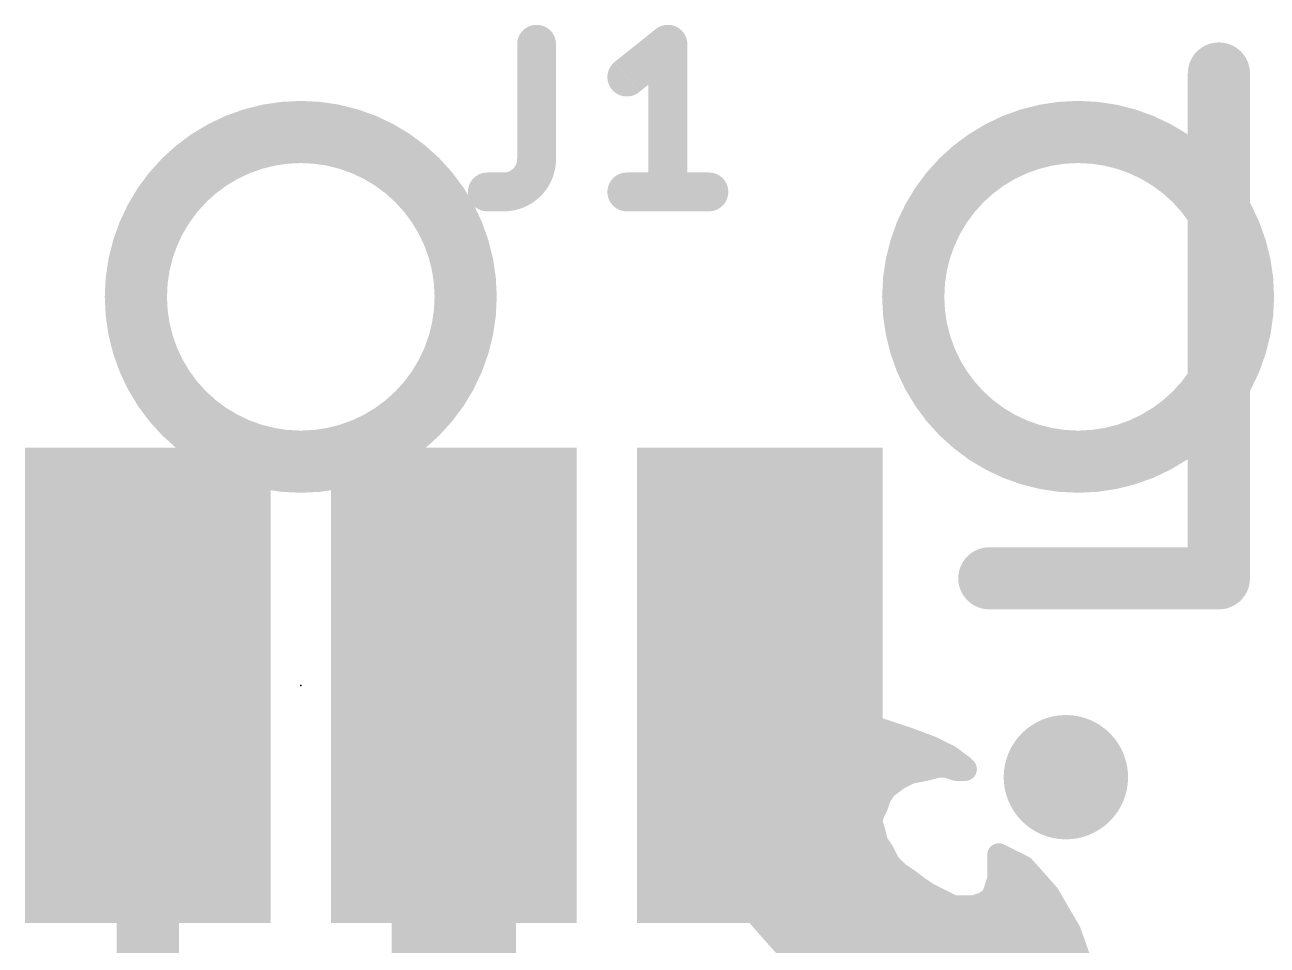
# Model space of a CAD drawing. Extents: x -33 to 53.6, y -8.2 to 46.5.
# Drawn here: x 7.988 to 12.048, y 37.251 to 40.259 of the extents above; entities that cross this region are included whole.
import ezdxf

# ---------------------------------------------------------------- set-up
doc = ezdxf.new("R2010")
doc.units = 0
for name, color, linetype in [('1', 12, 'CONTINUOUS'), ('21', 253, 'CONTINUOUS'), ('23', 53, 'CONTINUOUS'), ('25', 253, 'CONTINUOUS'), ('29', 253, 'CONTINUOUS'), ('31', 253, 'CONTINUOUS'), ('51', 253, 'CONTINUOUS')]:
    doc.layers.add(name, color=color, linetype=linetype)

# ---------------------------------------------------------------- blocks, each defined once
blk = doc.blocks.new('RECT')
blk.add_solid([(-0.5, -0.5), (0.5, -0.5), (-0.5, 0.5), (0.5, 0.5)])

msp = doc.modelspace()

# ---------------------------------------------------------------- linework, layer by layer
at = {"layer": '1'}
for points, const_width in [([(9.39, 38.1), (9.39, 30.997)], 0.4064), ([(8.39, 38.1), (8.39, 30.997)], 0.2032)]:
    msp.add_lwpolyline(points, dxfattribs=dict(at, const_width=const_width))
for points, const_width in [([(9.4916, 38.1, 1), (9.2884, 38.1)], 0.2032), ([(8.4408, 38.1, 1), (8.3392, 38.1)], 0.1016)]:
    msp.add_lwpolyline(points, format="xyb", dxfattribs=dict(at, const_width=const_width))
at = {"layer": '21'}
for points, const_width in [([(11.89, 40.1), (11.89, 38.45)], 0.2032), ([(11.89, 38.45), (11.14, 38.45)], 0.2032), ([(10.571, 37.936), (10.461, 37.876)], 0.0762), ([(10.681, 37.956), (10.571, 37.936)], 0.0762), ([(10.6348, 37.9476), (10.8062, 37.9476)], 0.0762), ([(10.781, 37.956), (10.681, 37.956)], 0.0762), ([(10.871, 37.926), (10.781, 37.956)], 0.0762), ([(10.951, 37.896), (10.871, 37.926)], 0.0762), ([(10.461, 37.876), (10.371, 37.796)], 0.0762), ([(11.011, 37.866), (10.951, 37.896)], 0.0762), ([(10.4558, 37.8714), (11.0002, 37.8714)], 0.0762), ([(10.931, 37.826), (10.971, 37.836)], 0.0762), ([(10.971, 37.836), (11.001, 37.836)], 0.0762), ([(11.001, 37.836), (11.031, 37.826)], 0.0762), ([(11.051, 37.836), (11.011, 37.866)], 0.0762), ([(11.061, 37.826), (11.051, 37.836)], 0.0762), ([(10.371, 37.796), (10.321, 37.726)], 0.0762), ([(10.3704, 37.7952), (10.8399, 37.7952)], 0.0762), ([(10.801, 37.766), (10.841, 37.796)], 0.0762), ([(10.841, 37.796), (10.881, 37.816)], 0.0762), ([(10.881, 37.816), (10.931, 37.826)], 0.0762), ([(11.031, 37.826), (11.061, 37.826)], 0.0762), ([(10.781, 37.736), (10.801, 37.766)], 0.0762), ([(10.321, 37.726), (10.291, 37.636)], 0.0762), ([(10.3187, 37.719), (10.7753, 37.719)], 0.0762), ([(10.771, 37.706), (10.781, 37.736)], 0.0762), ([(10.751, 37.656), (10.761, 37.686)], 0.0762), ([(10.761, 37.686), (10.771, 37.706)], 0.0762), ([(10.291, 37.636), (10.291, 37.556)], 0.0762), ([(10.2933, 37.6428), (10.7554, 37.6428)], 0.0762), ([(10.761, 37.626), (10.751, 37.656)], 0.0762), ([(10.771, 37.586), (10.761, 37.626)], 0.0762), ([(10.291, 37.5666), (10.7839, 37.5666)], 0.0762), ([(10.291, 37.556), (10.311, 37.466)], 0.0762), ([(10.791, 37.556), (10.771, 37.586)], 0.0762), ([(10.811, 37.516), (10.791, 37.556)], 0.0762), ([(10.841, 37.486), (10.811, 37.516)], 0.0762), ([(11.171, 37.546), (11.171, 37.466)], 0.0762), ([(11.251, 37.506), (11.171, 37.546)], 0.0762), ([(10.3056, 37.4904), (10.8366, 37.4904)], 0.0762), ([(10.871, 37.466), (10.841, 37.486)], 0.0762), ([(11.171, 37.4904), (11.2649, 37.4904)], 0.0762), ([(11.331, 37.416), (11.251, 37.506)], 0.0762), ([(10.311, 37.466), (10.361, 37.376)], 0.0762), ([(10.911, 37.436), (10.871, 37.466)], 0.0762), ([(10.941, 37.416), (10.911, 37.436)], 0.0762), ([(11.171, 37.466), (11.151, 37.406)], 0.0762), ([(10.3398, 37.4142), (10.9446, 37.4142)], 0.0762), ([(11.021, 37.376), (10.941, 37.416)], 0.0762), ([(11.151, 37.406), (11.121, 37.386)], 0.0762), ([(11.1537, 37.4142), (11.3321, 37.4142)], 0.0762), ([(11.401, 37.296), (11.331, 37.416)], 0.0762), ([(10.361, 37.376), (10.431, 37.296)], 0.0762), ([(11.091, 37.376), (11.021, 37.376)], 0.0762), ([(11.121, 37.386), (11.091, 37.376)], 0.0762), ([(10.3943, 37.338), (11.3765, 37.338)], 0.0762), ([(10.431, 37.296), (10.511, 37.206)], 0.0762), ([(11.451, 37.156), (11.401, 37.296)], 0.0762), ([(10.4614, 37.2618), (11.4132, 37.2618)], 0.0762)]:
    msp.add_lwpolyline(points, dxfattribs=dict(at, const_width=const_width))
for points, const_width in [([(11.9408, 40.1, 1), (11.8392, 40.1)], 0.1016), ([(11.14, 38.5008, 1), (11.14, 38.3992)], 0.1016), ([(11.89, 38.3992, 1), (11.89, 38.5008)], 0.1016), ([(11.8392, 38.45, 1), (11.9408, 38.45)], 0.1016), ([(11.39, 37.6984, 1), (11.39, 37.9016, 1), (11.39, 37.6984)], 0.2032), ([(10.5676, 37.9547, 1), (10.5744, 37.9173)], 0.0381), ([(10.5801, 37.9193, 1), (10.5619, 37.9527)], 0.0381), ([(10.6348, 37.9667, 1), (10.6348, 37.9286)], 0.0381), ([(10.681, 37.9751, 1), (10.681, 37.937)], 0.0381), ([(10.6844, 37.9373, 1), (10.6776, 37.9747)], 0.0381), ([(10.787, 37.9741, 1), (10.775, 37.9379)], 0.0381), ([(10.781, 37.937, 1), (10.781, 37.9751)], 0.0381), ([(10.8062, 37.9286, 1), (10.8062, 37.9667)], 0.0381), ([(10.8777, 37.9438, 1), (10.8643, 37.9082)], 0.0381), ([(10.865, 37.9079, 1), (10.877, 37.9441)], 0.0381), ([(10.4737, 37.8618, 1), (10.4483, 37.8902)], 0.0381), ([(10.9595, 37.913, 1), (10.9425, 37.879)], 0.0381), ([(10.9443, 37.8782, 1), (10.9577, 37.9138)], 0.0381), ([(10.4558, 37.8905, 1), (10.4558, 37.8524)], 0.0381), ([(10.4519, 37.8927, 1), (10.4701, 37.8593)], 0.0381), ([(10.971, 37.855, 1), (10.971, 37.8169)], 0.0381), ([(10.9756, 37.8175, 1), (10.9664, 37.8545)], 0.0381), ([(11.007, 37.8541, 1), (10.995, 37.8179)], 0.0381), ([(11.0224, 37.8812, 1), (10.9996, 37.8508)], 0.0381), ([(11.0002, 37.8524, 1), (11.0002, 37.8905)], 0.0381), ([(11.001, 37.8169, 1), (11.001, 37.855)], 0.0381), ([(11.0025, 37.849, 1), (11.0195, 37.883)], 0.0381), ([(11.0645, 37.8495, 1), (11.0375, 37.8225)], 0.0381), ([(10.3704, 37.8143, 1), (10.3704, 37.7762)], 0.0381), ([(10.3865, 37.7849, 1), (10.3555, 37.8071)], 0.0381), ([(10.8524, 37.7808, 1), (10.8296, 37.8112)], 0.0381), ([(10.8399, 37.7762, 1), (10.8399, 37.8143)], 0.0381), ([(10.8773, 37.8347, 1), (10.8847, 37.7973)], 0.0381), ([(10.8895, 37.799, 1), (10.8725, 37.833)], 0.0381), ([(10.9264, 37.8445, 1), (10.9356, 37.8075)], 0.0381), ([(10.9347, 37.8073, 1), (10.9273, 37.8447)], 0.0381), ([(11.031, 37.8451, 1), (11.031, 37.807)], 0.0381), ([(11.025, 37.8079, 1), (11.037, 37.8441)], 0.0381), ([(11.0396, 37.8208, 1), (11.0624, 37.8512)], 0.0381), ([(11.0475, 37.8125, 1), (11.0745, 37.8395)], 0.0381), ([(11.061, 37.807, 1), (11.061, 37.8451)], 0.0381), ([(10.3583, 37.8102, 1), (10.3837, 37.7818)], 0.0381), ([(10.7896, 37.7812, 1), (10.8124, 37.7508)], 0.0381), ([(10.8169, 37.7554, 1), (10.7851, 37.7766)], 0.0381), ([(10.8325, 37.813, 1), (10.8495, 37.779)], 0.0381), ([(10.3187, 37.7381, 1), (10.3187, 37.7)], 0.0381), ([(10.3055, 37.7371, 1), (10.3365, 37.7149)], 0.0381), ([(10.3391, 37.72, 1), (10.3029, 37.732)], 0.0381), ([(10.7651, 37.7466, 1), (10.7969, 37.7254)], 0.0381), ([(10.7991, 37.73, 1), (10.7629, 37.742)], 0.0381), ([(10.7753, 37.7, 1), (10.7753, 37.7381)], 0.0381), ([(10.744, 37.6945, 1), (10.778, 37.6775)], 0.0381), ([(10.7791, 37.68, 1), (10.7429, 37.692)], 0.0381), ([(10.7529, 37.712, 1), (10.7891, 37.7)], 0.0381), ([(10.788, 37.6975, 1), (10.754, 37.7145)], 0.0381), ([(10.3101, 37.636, 1), (10.272, 37.636)], 0.0381), ([(10.2933, 37.6619, 1), (10.2933, 37.6238)], 0.0381), ([(10.7691, 37.662, 1), (10.7329, 37.65)], 0.0381), ([(10.7329, 37.662, 1), (10.7691, 37.65)], 0.0381), ([(10.7554, 37.6238, 1), (10.7554, 37.6619)], 0.0381), ([(10.2729, 37.642, 1), (10.3091, 37.63)], 0.0381), ([(10.7795, 37.6306, 1), (10.7425, 37.6214)], 0.0381), ([(10.7429, 37.62, 1), (10.7791, 37.632)], 0.0381), ([(10.291, 37.5857, 1), (10.291, 37.5476)], 0.0381), ([(10.3096, 37.5601, 1), (10.2724, 37.5519)], 0.0381), ([(10.7869, 37.5966, 1), (10.7551, 37.5754)], 0.0381), ([(10.7525, 37.5814, 1), (10.7895, 37.5906)], 0.0381), ([(10.808, 37.5645, 1), (10.774, 37.5475)], 0.0381), ([(10.7839, 37.5476, 1), (10.7839, 37.5857)], 0.0381), ([(10.272, 37.556, 1), (10.3101, 37.556)], 0.0381), ([(10.7751, 37.5454, 1), (10.8069, 37.5666)], 0.0381), ([(10.8245, 37.5295, 1), (10.7975, 37.5025)], 0.0381), ([(11.1901, 37.546, 1), (11.152, 37.546)], 0.0381), ([(11.1795, 37.563, 1), (11.1625, 37.529)], 0.0381), ([(10.3056, 37.5095, 1), (10.3056, 37.4714)], 0.0381), ([(10.794, 37.5075, 1), (10.828, 37.5245)], 0.0381), ([(10.8516, 37.5019, 1), (10.8304, 37.4701)], 0.0381), ([(10.8275, 37.4725, 1), (10.8545, 37.4995)], 0.0381), ([(10.8366, 37.4714, 1), (10.8366, 37.5095)], 0.0381), ([(11.171, 37.5095, 1), (11.171, 37.4714)], 0.0381), ([(11.2652, 37.5187, 1), (11.2368, 37.4933)], 0.0381), ([(11.2425, 37.489, 1), (11.2595, 37.523)], 0.0381), ([(11.2649, 37.4714, 1), (11.2649, 37.5095)], 0.0381), ([(10.3277, 37.4753, 1), (10.2943, 37.4567)], 0.0381), ([(10.2924, 37.4619, 1), (10.3296, 37.4701)], 0.0381), ([(10.8824, 37.4812, 1), (10.8596, 37.4508)], 0.0381), ([(10.8604, 37.4501, 1), (10.8816, 37.4819)], 0.0381), ([(10.9216, 37.4519, 1), (10.9004, 37.4201)], 0.0381), ([(10.8996, 37.4208, 1), (10.9224, 37.4512)], 0.0381), ([(11.152, 37.466, 1), (11.1901, 37.466)], 0.0381), ([(11.1891, 37.46, 1), (11.1529, 37.472)], 0.0381), ([(10.3398, 37.4333, 1), (10.3398, 37.3952)], 0.0381), ([(10.9495, 37.433, 1), (10.9325, 37.399)], 0.0381), ([(10.9304, 37.4001, 1), (10.9516, 37.4319)], 0.0381), ([(10.9446, 37.3952, 1), (10.9446, 37.4333)], 0.0381), ([(11.1329, 37.412, 1), (11.1691, 37.4)], 0.0381), ([(11.1537, 37.4333, 1), (11.1537, 37.3952)], 0.0381), ([(11.1616, 37.3901, 1), (11.1404, 37.4219)], 0.0381), ([(11.3475, 37.4256, 1), (11.3145, 37.4064)], 0.0381), ([(11.3168, 37.4033, 1), (11.3452, 37.4287)], 0.0381), ([(11.3321, 37.3952, 1), (11.3321, 37.4333)], 0.0381), ([(10.3753, 37.3885, 1), (10.3467, 37.3635)], 0.0381), ([(10.3443, 37.3667, 1), (10.3777, 37.3853)], 0.0381), ([(11.021, 37.3951, 1), (11.021, 37.357)], 0.0381), ([(11.0125, 37.359, 1), (11.0295, 37.393)], 0.0381), ([(11.085, 37.3941, 1), (11.097, 37.3579)], 0.0381), ([(11.091, 37.357, 1), (11.091, 37.3951)], 0.0381), ([(11.1104, 37.4019, 1), (11.1316, 37.3701)], 0.0381), ([(11.127, 37.3679, 1), (11.115, 37.4041)], 0.0381), ([(10.3943, 37.3571, 1), (10.3943, 37.319)], 0.0381), ([(11.3765, 37.319, 1), (11.3765, 37.3571)], 0.0381), ([(10.4452, 37.3087, 1), (10.4168, 37.2833)], 0.0381), ([(10.4167, 37.2835, 1), (10.4453, 37.3085)], 0.0381), ([(11.4189, 37.3024, 1), (11.3831, 37.2896)], 0.0381), ([(11.3845, 37.2864, 1), (11.4175, 37.3056)], 0.0381), ([(10.4614, 37.2809, 1), (10.4614, 37.2428)], 0.0381), ([(11.4132, 37.2428, 1), (11.4132, 37.2809)], 0.0381)]:
    msp.add_lwpolyline(points, format="xyb", dxfattribs=dict(at, const_width=const_width))
at = {"layer": '23'}
msp.add_point((8.89, 38.1), dxfattribs=at)
at = {"layer": '25', "const_width": 0.127}
for points in [[(9.6606, 40.1955), (9.6606, 39.8201)], [(9.9554, 40.0883), (10.0894, 40.1955)], [(10.0894, 40.1955), (10.0894, 39.7129)], [(9.5534, 39.7129), (9.4997, 39.7129)], [(9.9554, 39.7129), (10.2235, 39.7129)]]:
    msp.add_lwpolyline(points, dxfattribs=at)
at = {"layer": '25'}
for points, const_width in [([(9.6923, 40.1955, 1), (9.6288, 40.1955)], 0.0635), ([(10.1212, 40.1955, 1), (10.0577, 40.1955)], 0.0635), ([(10.1093, 40.1707, 1), (10.0696, 40.2203)], 0.0635), ([(9.9356, 40.113, 1), (9.9752, 40.0635)], 0.0635), ([(9.5534, 39.7129, 0.4142), (9.6606, 39.8201)], 0.127), ([(9.6923, 39.8201, 1), (9.6288, 39.8201)], 0.0635), ([(9.6288, 39.8201, 1), (9.6923, 39.8201)], 0.0635), ([(9.4997, 39.7447, 1), (9.4997, 39.6812)], 0.0635), ([(9.5534, 39.7447, 1), (9.5534, 39.6812)], 0.0635), ([(9.5534, 39.6812, 1), (9.5534, 39.7447)], 0.0635), ([(9.9554, 39.7447, 1), (9.9554, 39.6812)], 0.0635), ([(10.0577, 39.7129, 1), (10.1212, 39.7129)], 0.0635), ([(10.2235, 39.6812, 1), (10.2235, 39.7447)], 0.0635)]:
    msp.add_lwpolyline(points, format="xyb", dxfattribs=dict(at, const_width=const_width))
at = {"layer": '51', "const_width": 0.2032}
for points in [[(8.89, 38.8312, 1), (8.89, 39.9088, 1), (8.89, 38.8312)], [(11.43, 38.8312, 1), (11.43, 39.9088, 1), (11.43, 38.8312)]]:
    msp.add_lwpolyline(points, format="xyb", dxfattribs=at)

# ---------------------------------------------------------------- block references
at = {"layer": '1', "xscale": 0.6, "yscale": 1.35, "rotation": 180}
for p in [(8.39, 38.1), (9.39, 38.1), (10.39, 38.1)]:
    msp.add_blockref('RECT', p, dxfattribs=at)
at = {"layer": '29', "xscale": 0.8032, "yscale": 1.5532, "rotation": 180}
for p in [(8.39, 38.1), (9.39, 38.1), (10.39, 38.1)]:
    msp.add_blockref('RECT', p, dxfattribs=at)
at = {"layer": '31', "xscale": 0.6, "yscale": 1.35, "rotation": 180}
for p in [(8.39, 38.1), (9.39, 38.1), (10.39, 38.1)]:
    msp.add_blockref('RECT', p, dxfattribs=at)

doc.saveas('drawing.dxf')
